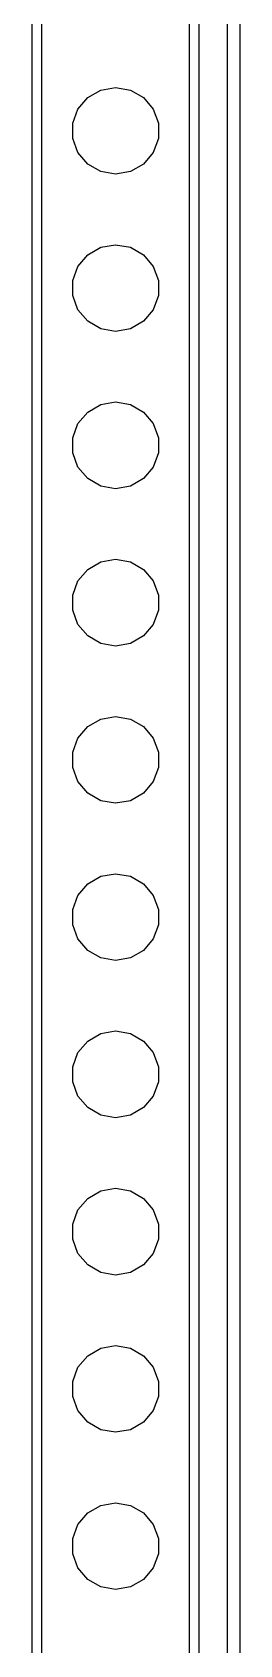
# Model space of a CAD drawing. Extents: x 25 to 346, y -457 to -16.
# Drawn here: x 101.21 to 104.56, y -371.8 to -345.75 of the extents above; entities that cross this region are included whole.
import ezdxf

# ---------------------------------------------------------------- set-up
doc = ezdxf.new("R2010")
doc.units = 0
doc.header["$MEASUREMENT"] = 0
doc.layers.add('BLACK', color=7, linetype='CONTINUOUS')

msp = doc.modelspace()

# ---------------------------------------------------------------- linework, layer by layer
at = {"layer": 'Black'}
for p, q in [((104.358, -384.71), (104.358, -320.04)), ((104.557, -320.04), (104.557, -384.81)), ((101.207, -379.02), (101.207, -320.675)), ((101.358, -320.75), (101.358, -381.635)), ((103.748, -384.1), (103.748, -320.75)), ((103.897, -320.675), (103.897, -384.175)), ((102.313, -346.686), (102.552, -346.644)), ((102.552, -346.644), (102.792, -346.686)), ((101.945, -346.994), (102.102, -346.808)), ((102.102, -346.808), (102.313, -346.686)), ((102.792, -346.686), (103.003, -346.808)), ((103.003, -346.808), (103.16, -346.994)), ((101.862, -347.223), (101.945, -346.994)), ((103.16, -346.994), (103.243, -347.223)), ((101.862, -347.467), (101.862, -347.223)), ((103.243, -347.223), (103.243, -347.467)), ((101.945, -347.696), (101.862, -347.467)), ((103.243, -347.467), (103.16, -347.696)), ((102.102, -347.882), (101.945, -347.696)), ((102.313, -348.004), (102.102, -347.882)), ((103.003, -347.882), (102.792, -348.004)), ((103.16, -347.696), (103.003, -347.882)), ((102.552, -348.046), (102.313, -348.004)), ((102.792, -348.004), (102.552, -348.046)), ((102.102, -349.348), (102.313, -349.226)), ((102.313, -349.226), (102.552, -349.184)), ((102.552, -349.184), (102.792, -349.226)), ((102.792, -349.226), (103.003, -349.348)), ((101.945, -349.534), (102.102, -349.348)), ((103.003, -349.348), (103.16, -349.534)), ((101.862, -349.763), (101.945, -349.534)), ((101.862, -350.007), (101.862, -349.763)), ((103.16, -349.534), (103.243, -349.763)), ((103.243, -349.763), (103.243, -350.007)), ((101.945, -350.236), (101.862, -350.007)), ((103.243, -350.007), (103.16, -350.236)), ((102.102, -350.422), (101.945, -350.236)), ((103.16, -350.236), (103.003, -350.422)), ((102.313, -350.544), (102.102, -350.422)), ((102.552, -350.586), (102.313, -350.544)), ((102.792, -350.544), (102.552, -350.586)), ((103.003, -350.422), (102.792, -350.544)), ((102.102, -351.888), (102.313, -351.766)), ((102.313, -351.766), (102.552, -351.724)), ((102.552, -351.724), (102.792, -351.766)), ((102.792, -351.766), (103.003, -351.888)), ((101.862, -352.303), (101.945, -352.074)), ((101.945, -352.074), (102.102, -351.888)), ((103.003, -351.888), (103.16, -352.074)), ((103.16, -352.074), (103.243, -352.303)), ((101.862, -352.547), (101.862, -352.303)), ((103.243, -352.303), (103.243, -352.547)), ((101.945, -352.776), (101.862, -352.547)), ((103.243, -352.547), (103.16, -352.776)), ((102.102, -352.962), (101.945, -352.776)), ((103.16, -352.776), (103.003, -352.962)), ((102.313, -353.084), (102.102, -352.962)), ((102.552, -353.126), (102.313, -353.084)), ((102.792, -353.084), (102.552, -353.126)), ((103.003, -352.962), (102.792, -353.084)), ((101.945, -354.614), (102.102, -354.428)), ((102.102, -354.428), (102.313, -354.306)), ((102.313, -354.306), (102.552, -354.264)), ((102.552, -354.264), (102.792, -354.306)), ((102.792, -354.306), (103.003, -354.428)), ((103.003, -354.428), (103.16, -354.614)), ((101.862, -354.843), (101.945, -354.614)), ((103.16, -354.614), (103.243, -354.843)), ((101.862, -355.087), (101.862, -354.843)), ((103.243, -354.843), (103.243, -355.087)), ((101.945, -355.316), (101.862, -355.087)), ((103.243, -355.087), (103.16, -355.316)), ((102.102, -355.502), (101.945, -355.316)), ((103.16, -355.316), (103.003, -355.502)), ((102.313, -355.624), (102.102, -355.502)), ((102.552, -355.666), (102.313, -355.624)), ((102.792, -355.624), (102.552, -355.666)), ((103.003, -355.502), (102.792, -355.624)), ((101.945, -357.154), (102.102, -356.968)), ((102.102, -356.968), (102.313, -356.846)), ((102.313, -356.846), (102.552, -356.804)), ((102.552, -356.804), (102.792, -356.846)), ((102.792, -356.846), (103.003, -356.968)), ((103.003, -356.968), (103.16, -357.154)), ((101.862, -357.383), (101.945, -357.154)), ((103.16, -357.154), (103.243, -357.383)), ((101.862, -357.627), (101.862, -357.383)), ((103.243, -357.383), (103.243, -357.627)), ((101.945, -357.856), (101.862, -357.627)), ((103.243, -357.627), (103.16, -357.856)), ((102.102, -358.042), (101.945, -357.856)), ((102.313, -358.164), (102.102, -358.042)), ((103.003, -358.042), (102.792, -358.164)), ((103.16, -357.856), (103.003, -358.042)), ((102.552, -358.206), (102.313, -358.164)), ((102.792, -358.164), (102.552, -358.206)), ((102.102, -359.508), (102.313, -359.386)), ((102.313, -359.386), (102.552, -359.344)), ((102.552, -359.344), (102.792, -359.386)), ((102.792, -359.386), (103.003, -359.508)), ((101.945, -359.694), (102.102, -359.508)), ((103.003, -359.508), (103.16, -359.694)), ((101.862, -359.923), (101.945, -359.694)), ((101.862, -360.167), (101.862, -359.923)), ((103.16, -359.694), (103.243, -359.923)), ((103.243, -359.923), (103.243, -360.167)), ((101.945, -360.396), (101.862, -360.167)), ((103.243, -360.167), (103.16, -360.396)), ((102.102, -360.582), (101.945, -360.396)), ((103.16, -360.396), (103.003, -360.582)), ((102.313, -360.704), (102.102, -360.582)), ((102.552, -360.746), (102.313, -360.704)), ((102.792, -360.704), (102.552, -360.746)), ((103.003, -360.582), (102.792, -360.704)), ((102.102, -362.048), (102.313, -361.926)), ((102.313, -361.926), (102.552, -361.884)), ((102.552, -361.884), (102.792, -361.926)), ((102.792, -361.926), (103.003, -362.048)), ((101.862, -362.463), (101.945, -362.234)), ((101.945, -362.234), (102.102, -362.048)), ((103.003, -362.048), (103.16, -362.234)), ((103.16, -362.234), (103.243, -362.463)), ((101.862, -362.707), (101.862, -362.463)), ((103.243, -362.463), (103.243, -362.707)), ((101.945, -362.936), (101.862, -362.707)), ((103.243, -362.707), (103.16, -362.936)), ((102.102, -363.122), (101.945, -362.936)), ((103.16, -362.936), (103.003, -363.122)), ((102.313, -363.244), (102.102, -363.122)), ((102.552, -363.286), (102.313, -363.244)), ((102.792, -363.244), (102.552, -363.286)), ((103.003, -363.122), (102.792, -363.244)), ((101.945, -364.774), (102.102, -364.588)), ((102.102, -364.588), (102.313, -364.466)), ((102.313, -364.466), (102.552, -364.424)), ((102.552, -364.424), (102.792, -364.466)), ((102.792, -364.466), (103.003, -364.588)), ((103.003, -364.588), (103.16, -364.774)), ((101.862, -365.003), (101.945, -364.774)), ((103.16, -364.774), (103.243, -365.003)), ((101.862, -365.247), (101.862, -365.003)), ((103.243, -365.003), (103.243, -365.247)), ((101.945, -365.476), (101.862, -365.247)), ((103.243, -365.247), (103.16, -365.476)), ((102.102, -365.662), (101.945, -365.476)), ((103.16, -365.476), (103.003, -365.662)), ((102.313, -365.784), (102.102, -365.662)), ((102.552, -365.826), (102.313, -365.784)), ((102.792, -365.784), (102.552, -365.826)), ((103.003, -365.662), (102.792, -365.784)), ((101.945, -367.314), (102.102, -367.128)), ((102.102, -367.128), (102.313, -367.006)), ((102.313, -367.006), (102.552, -366.964)), ((102.552, -366.964), (102.792, -367.006)), ((102.792, -367.006), (103.003, -367.128)), ((103.003, -367.128), (103.16, -367.314)), ((101.862, -367.543), (101.945, -367.314)), ((103.16, -367.314), (103.243, -367.543)), ((101.862, -367.787), (101.862, -367.543)), ((103.243, -367.543), (103.243, -367.787)), ((101.945, -368.016), (101.862, -367.787)), ((103.243, -367.787), (103.16, -368.016)), ((102.102, -368.202), (101.945, -368.016)), ((102.313, -368.324), (102.102, -368.202)), ((103.003, -368.202), (102.792, -368.324)), ((103.16, -368.016), (103.003, -368.202)), ((102.552, -368.366), (102.313, -368.324)), ((102.792, -368.324), (102.552, -368.366)), ((102.102, -369.668), (102.313, -369.546)), ((102.313, -369.546), (102.552, -369.504)), ((102.552, -369.504), (102.792, -369.546)), ((102.792, -369.546), (103.003, -369.668)), ((101.945, -369.854), (102.102, -369.668)), ((103.003, -369.668), (103.16, -369.854)), ((101.862, -370.083), (101.945, -369.854)), ((101.862, -370.327), (101.862, -370.083)), ((103.16, -369.854), (103.243, -370.083)), ((103.243, -370.083), (103.243, -370.327)), ((101.945, -370.556), (101.862, -370.327)), ((103.243, -370.327), (103.16, -370.556)), ((102.102, -370.742), (101.945, -370.556)), ((103.16, -370.556), (103.003, -370.742)), ((102.313, -370.864), (102.102, -370.742)), ((102.552, -370.906), (102.313, -370.864)), ((102.792, -370.864), (102.552, -370.906)), ((103.003, -370.742), (102.792, -370.864))]:
    msp.add_line(p, q, dxfattribs=at)

doc.saveas('drawing.dxf')
